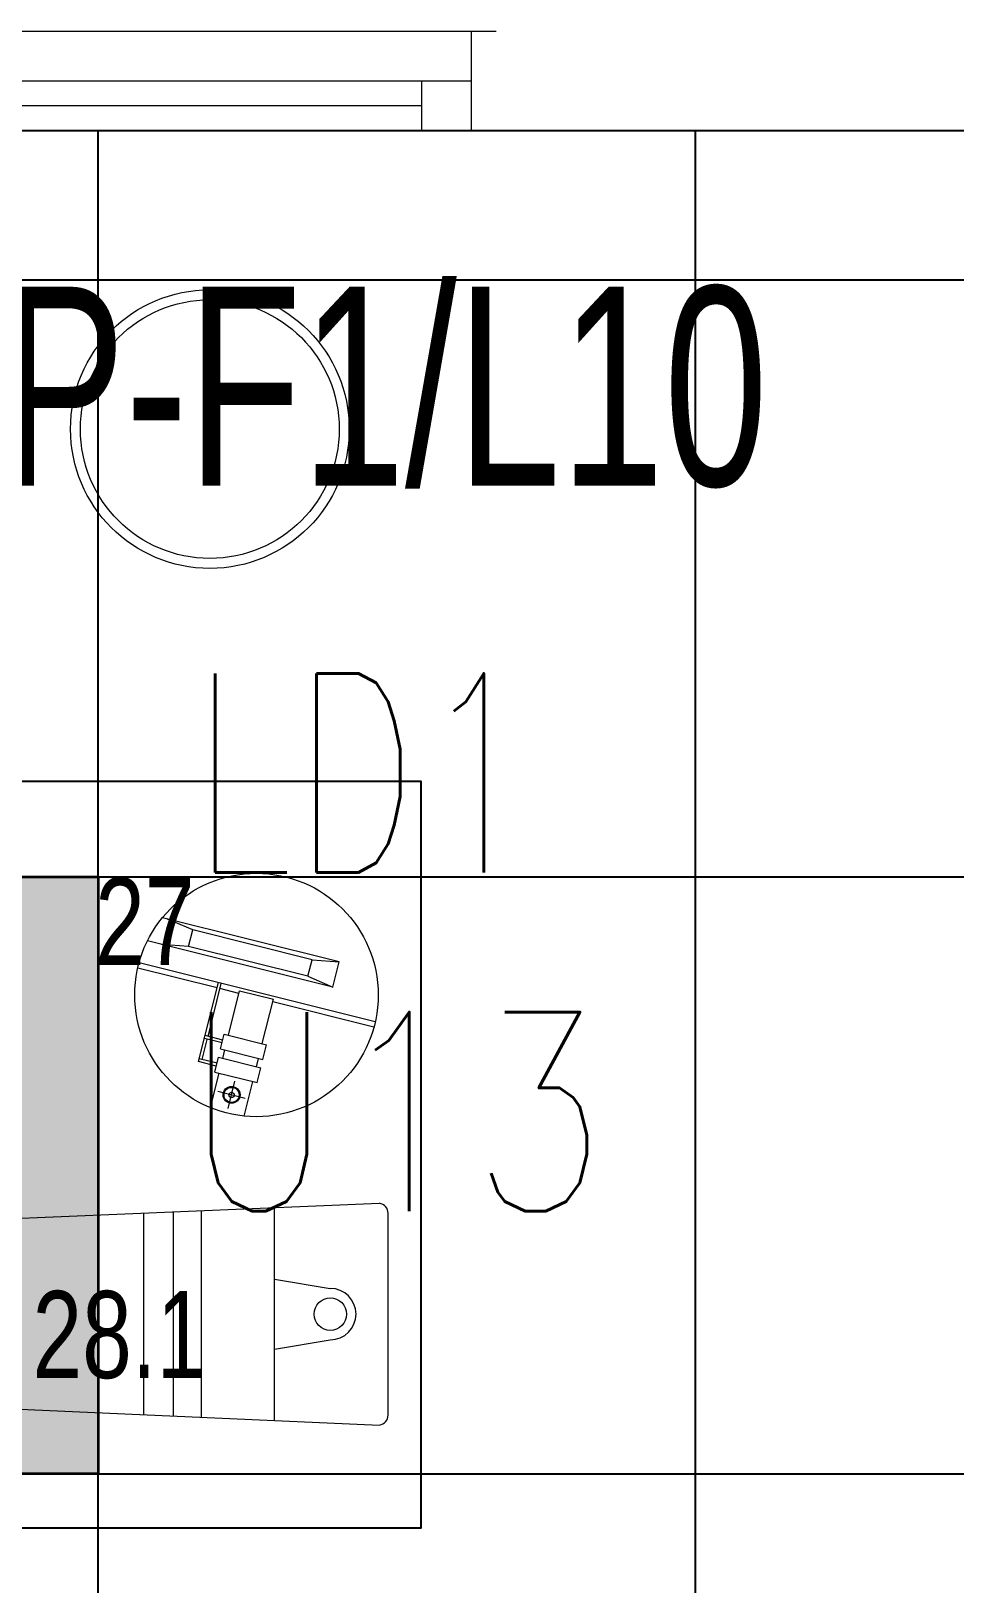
# Model space of a CAD drawing. Extents: x -12260 to 184725, y -29287 to 19916.
# Drawn here: x 11409 to 12337, y -4271 to -2710 of the extents above; entities that cross this region are included whole.
import ezdxf
from ezdxf import colors
from ezdxf.entities.mleader import LeaderData, LeaderLine
from ezdxf.enums import TextEntityAlignment as Align
from ezdxf.math import Vec2, Vec3

# ---------------------------------------------------------------- set-up
doc = ezdxf.new("R2010")
doc.units = 0
doc.header["$LTSCALE"] = 0.25
doc.linetypes.add('DASHDOT', pattern=[25.4, 12.7, -6.35, 0, -6.35])
for name, color, linetype, lineweight in [('01-First Floor-FUR$0$72_EGR_EQP_TAG', 142, 'Continuous', 5), ('01-First Floor-FUR$0$Aluminum', 251, 'Continuous', 5), ('01-First Floor-FUR$0$LOADING', 253, 'Continuous', 5), ('01-First Floor-FUR$0$Walls', 251, 'Continuous', 5), ('E-LITE-CIRC', 6, 'Continuous', 25), ('E-LITE-CIRC-NUMB', 6, 'Continuous', 25), ('E-LITE-CLNG', 150, 'Continuous', 35), ('E-LITE-CLNG-CNDT', 6, 'DASHDOT', 35), ('E-LITE-CTRL', 6, 'Continuous', 25), ('E-LITE-IDEN', 6, 'Continuous', 25), ('E-LITE-TEXT', 6, 'Continuous', 25)]:
    doc.layers.add(name, color=color, linetype=linetype, lineweight=lineweight)
doc.layers.add('01-First Floor-FUR$0$FALSE CEILING', color=251, linetype='Continuous')
doc.styles.add('01-First Floor-FUR$0$X3G_ENTITY_257CFD', font='swisscl.ttf', dxfattribs={"height": 200})
doc.styles.add('DC_Elc_Romans', font='elc_romans.shx', dxfattribs={"width": 0.7})
doc.styles.add('DC_SIMPLEX', font='SIMPLEX.shx', dxfattribs={"width": 0.7})

# ---------------------------------------------------------------- blocks, each defined once
blk = doc.blocks.new('DC_Arrow-ArrowEllipse')
at = {"color": 0}
blk.add_ellipse((0, 0), major_axis=(0.4, 0), ratio=0.4, dxfattribs=at)
at = {"color": 0, "ltscale": 0.5}
blk.add_solid([(-1.4, 0.1667), (-0.4, 0), (-1.4, -0.1667)], dxfattribs=at)
blk = doc.blocks.new('*U187')
h = blk.add_hatch(color=254)
h.dxf.hatch_style = 1
h.paths.add_polyline_path([(-300, 300), (-300, -300), (300, -300), (300, 300)])
edge = h.paths.add_edge_path(flags=16)
edge.add_arc((0, 0), 45, 0, 360)
blk.add_lwpolyline([(-300, 300), (-300, -300), (300, -300), (300, 300)], close=True)
blk.add_circle((0, 0), 45)
at = {"layer": 'E-LITE-CIRC-NUMB', "style": 'DC_SIMPLEX', "width": 0.7, "flags": 8}
blk.add_attdef('CIRCUIT', text='', height=200, rotation=0, dxfattribs=at).set_placement((-473.9, 300), align=Align.RIGHT)
at = {"layer": 'E-LITE-CTRL', "style": 'DC_SIMPLEX', "width": 0.7, "flags": 8}
blk.add_attdef('CONTROL', (1118.9, -935), '', height=200, rotation=360, dxfattribs=at)
at = {"layer": 'E-LITE-IDEN', "style": 'DC_SIMPLEX', "width": 0.7, "flags": 8}
blk.add_attdef('TYPE', (460.4, 457.6), '', height=200, rotation=360, dxfattribs=at)
blk = doc.blocks.new('01-First Floor-FUR$0$O.122.42.80')
at = {"layer": '01-First Floor-FUR$0$LOADING'}
for p, q in [((286356.8, -8336.5, 0), (286179.3, -8292.3, 0)), ((286209.7, -8304.5, 0), (286184.5, -8293.6, 0)), ((286350.4, -8362, 0), (286164.2, -8315.5, 0)), ((286205.5, -8321.2, 0), (286209.7, -8304.5, 0)), ((286329.5, -8334.4, 0), (286209.7, -8304.5, 0)), ((286205.5, -8321.2, 0), (286178.2, -8319, 0)), ((286325.3, -8351.1, 0), (286205.5, -8321.2, 0)), ((286234.1, -8362.8, 0), (286154.4, -8342.9, 0)), ((286393, -8396.8, 0), (286155.8, -8337.6, 0)), ((286325.3, -8351.1, 0), (286329.5, -8334.4, 0)), ((286329.5, -8334.4, 0), (286356.8, -8336.5, 0)), ((286350.4, -8362, 0), (286356.8, -8336.5, 0)), ((286215.6, -8436.9, 0), (286235.4, -8357.5, 0)), ((286225.1, -8411.5, 0), (286238.4, -8358.2, 0)), ((286256.1, -8368.3, 0), (286237, -8363.5, 0)), ((286325.3, -8351.1, 0), (286350.4, -8362, 0)), ((286245.6, -8410.3, 0), (286256.7, -8365.7, 0)), ((286256.7, -8365.7, 0), (286290.7, -8374.2, 0)), ((286279.5, -8418.8, 0), (286290.7, -8374.2, 0)), ((286391.7, -8402.1, 0), (286290, -8376.7, 0)), ((286239.9, -8415.2, 0), (286222.1, -8410.7, 0)), ((286237.6, -8424, 0), (286241.3, -8409.3, 0)), ((286241.3, -8409.3, 0), (286283.8, -8419.9, 0)), ((286219.3, -8434.7, 0), (286224.3, -8414.5, 0)), ((286239.1, -8418.1, 0), (286221.4, -8413.7, 0)), ((286237.6, -8424, 0), (286280.1, -8434.6, 0)), ((286239.8, -8433.6, 0), (286241.9, -8425.1, 0)), ((286280.1, -8434.6, 0), (286283.8, -8419.9, 0)), ((286233.3, -8441.4, 0), (286215.6, -8436.9, 0)), ((286234.1, -8438.4, 0), (286216.3, -8434, 0)), ((286231.9, -8447.3, 0), (286235.5, -8432.5, 0)), ((286235.5, -8432.5, 0), (286278, -8443.1, 0)), ((286273.7, -8442, 0), (286275.8, -8433.6, 0)), ((286227.5, -8483.1, 0), (286236.1, -8448.3, 0)), ((286231.9, -8447.3, 0), (286274.4, -8457.9, 0)), ((286245.3, -8484, 0), (286252.1, -8456.5, 0)), ((286261.4, -8491.6, 0), (286270.1, -8456.8, 0)), ((286274.4, -8457.9, 0), (286278, -8443.1, 0)), ((286262.4, -8473.9, 0), (286234.9, -8467, 0))]:
    blk.add_line(p, q, dxfattribs=at)
for centre, radius in [((286273.7, -8369.9, 0), 122.3), ((286248.7, -8470.3, 0), 8.47), ((286248.7, -8470.3, 0), 7.58), ((286248.7, -8470.3, 0), 2.67)]:
    blk.add_circle(centre, radius, dxfattribs=at)
blk = doc.blocks.new('01-First Floor-FUR$0$WM00001-P')
at = {"layer": '01-First Floor-FUR$0$LOADING'}
for radius in [0.14, 0.13]:
    blk.add_circle((0, 0), radius, dxfattribs=at)
blk = doc.blocks.new('01-First Floor-FUR$0$28.1')
at = {"layer": '01-First Floor-FUR$0$LOADING'}
for p, q in [((-59566.5, -109878.5), (-59162, -109861.7)), ((-59566.5, -110066.8), (-59566.5, -109878.5)), ((-59398.7, -110074.2), (-59398.7, -109871.6)), ((-59369, -110075.5), (-59369, -109870.3)), ((-59340.8, -110076.8), (-59340.8, -109869.2)), ((-59267.4, -110080), (-59267.4, -109866.1)), ((-59153.1, -110074.6), (-59153.1, -109871.9)), ((-59267.4, -109938), (-59211.3, -109947.4)), ((-59267.4, -110008.5), (-59211.3, -109999)), ((-59566.5, -110066.8), (-59162, -110084.7))]:
    blk.add_line(p, q, dxfattribs=at)
blk.add_circle((-59211.3, -109973.2), 16.3, dxfattribs=at)
for centre, radius, start, end in [((-59163.4, -109871.9), 10.2, 360, 82.1904), ((-59211.3, -109973.2), 25.8, 270, 90), ((-59163.4, -110074.6), 10.2, 277.8096, 360)]:
    blk.add_arc(centre, radius, start, end, dxfattribs=at)
blk = doc.blocks.new('01-First Floor-FUR')
at = {"layer": '01-First Floor-FUR$0$Aluminum'}
for p, q in [((10675.9, -2710), (11875.9, -2710)), ((11850.9, -2710), (11850.9, -2810)), ((10700.9, -2760), (11850.9, -2760)), ((11800.9, -2760), (11800.9, -2810)), ((11800.9, -2785), (10750.9, -2785)), ((10675.9, -2810), (11875.9, -2810))]:
    blk.add_line(p, q, dxfattribs=at)
at = {"layer": '01-First Floor-FUR$0$FALSE CEILING', "linetype": 'Continuous'}
for p, q in [((11476, -7160), (11476, -2810)), ((12076, -7160), (12076, -2810)), ((10276, -2960), (14276, -2960)), ((10276, -3560), (14276, -3560)), ((10276, -4160), (14276, -4160))]:
    blk.add_line(p, q, dxfattribs=at)
at = {"layer": '01-First Floor-FUR$0$FALSE CEILING'}
blk.add_lwpolyline([(14276, -7160), (10276, -7160), (10276, -2810), (14276, -2810)], close=True, dxfattribs=at)
at = {"layer": '01-First Floor-FUR$0$FALSE CEILING', "elevation": -0.1}
blk.add_lwpolyline([(10300.6, -3464.2), (10300.6, -4214.2), (11800.6, -4214.2), (11800.6, -3464.2)], close=True, dxfattribs=at)
at = {"layer": '01-First Floor-FUR$0$LOADING', "elevation": -0.1}
blk.add_lwpolyline([(10300.6, -3464.2), (10300.6, -4214.2), (11800.6, -4214.2), (11800.6, -3464.2)], close=True, dxfattribs=at)
at = {"layer": '01-First Floor-FUR$0$Walls'}
blk.add_line((10276, -2810), (14276, -2810), dxfattribs=at)
at = {"layer": '01-First Floor-FUR$0$LOADING', "extrusion": (-2.24019e-05, -2.25507e-18, -1), "xscale": -1000, "yscale": 1000, "zscale": 1000, "rotation": 180}
blk.add_blockref('01-First Floor-FUR$0$WM00001-P', (-11588.3, -3110, -0.1), dxfattribs=at)
at = {"layer": '01-First Floor-FUR$0$LOADING'}
for name, p in [('01-First Floor-FUR$0$O.122.42.80', (-274638.6, 4691.2, -0.1)), ('01-First Floor-FUR$0$28.1', (70920.6, 105973.8, -0.1))]:
    blk.add_blockref(name, p, dxfattribs=at)
at = {"layer": '01-First Floor-FUR$0$72_EGR_EQP_TAG', "char_height": 87.47, "attachment_point": 2, "style": '01-First Floor-FUR$0$X3G_ENTITY_257CFD'}
for s, insert in [('27', (11523, -3561, -0.1)), ('28.1', (11497.4, -3976.2, 0))]:
    blk.add_mtext(s, dxfattribs=dict(at, insert=insert))

msp = doc.modelspace()

# ---------------------------------------------------------------- block references
at = {"layer": 'E-LITE-CLNG'}
ref = msp.add_blockref('*U187', (11176, -3860), dxfattribs=dict(at, xscale=-1))
ref.add_attrib('TYPE', 'LD1', (11569.5, -3555.5), dxfattribs={"layer": 'E-LITE-IDEN', "height": 200, "rotation": 0, "style": 'DC_SIMPLEX', "width": 0.7, "flags": 8})
at = {"layer": 'E-LITE-CLNG-CNDT'}
msp.add_blockref('01-First Floor-FUR', (0, 0), dxfattribs=at)

# ---------------------------------------------------------------- texts
at = {"layer": 'E-LITE-CIRC', "style": 'DC_SIMPLEX', "width": 0.8}
msp.add_text('U13', height=200, rotation=0, dxfattribs=at).set_placement((11562.3, -3895.9, 0))

# ---------------------------------------------------------------- leaders
at = {"layer": 'E-LITE-TEXT'}
ml = msp.add_multileader_mtext('Standard', dxfattribs=at)
ml.set_content('TO LP-F1/L10', color=256, style='DC_Elc_Romans')
ml.set_leader_properties(color=45)
ml.set_arrow_properties(name='DC_Arrow-ArrowEllipse')
ml.build(insert=Vec2(0, 0))
ml.multileader.update_dxf_attribs({"dogleg_length": 2, "arrow_head_size": 200, "scale": 100})
ctx = ml.context
ctx.base_point, ctx.scale, ctx.char_height, ctx.arrow_head_size, ctx.landing_gap_size, ctx.plane_origin = Vec3(10442.1, -3100.2, 0), 100, 200, 200, 200, Vec3(4594.8, -880.3, 0)
ctx.text_align_type = 2
notes = []
notes.append((ctx, [(1, (1, 1, 0), (12548.7, -3100.2, 0), (-1, 0), 200, [(0, [(12998.9, -2782.7, 0)], 0, [])])]))
ctx.mtext.insert, ctx.mtext.alignment, ctx.mtext.flow_direction = Vec3(12148.7, -2966.9, 0), 3, 5
for ctx, leaders in notes:
    for number, flags, end, landing, length, lines in leaders:
        leader = LeaderData()
        leader.index, (leader.has_last_leader_line, leader.has_dogleg_vector, leader.attachment_direction) = number, flags
        leader.last_leader_point, leader.dogleg_vector, leader.dogleg_length = Vec3(end), Vec3(landing), length
        for number, points, colour, breaks in lines:
            line = LeaderLine()
            line.index, line.vertices, line.color, line.breaks = number, Vec3.list(points), colors.encode_raw_color(colour), breaks
            leader.lines.append(line)
        ctx.leaders.append(leader)

doc.saveas('drawing.dxf')
